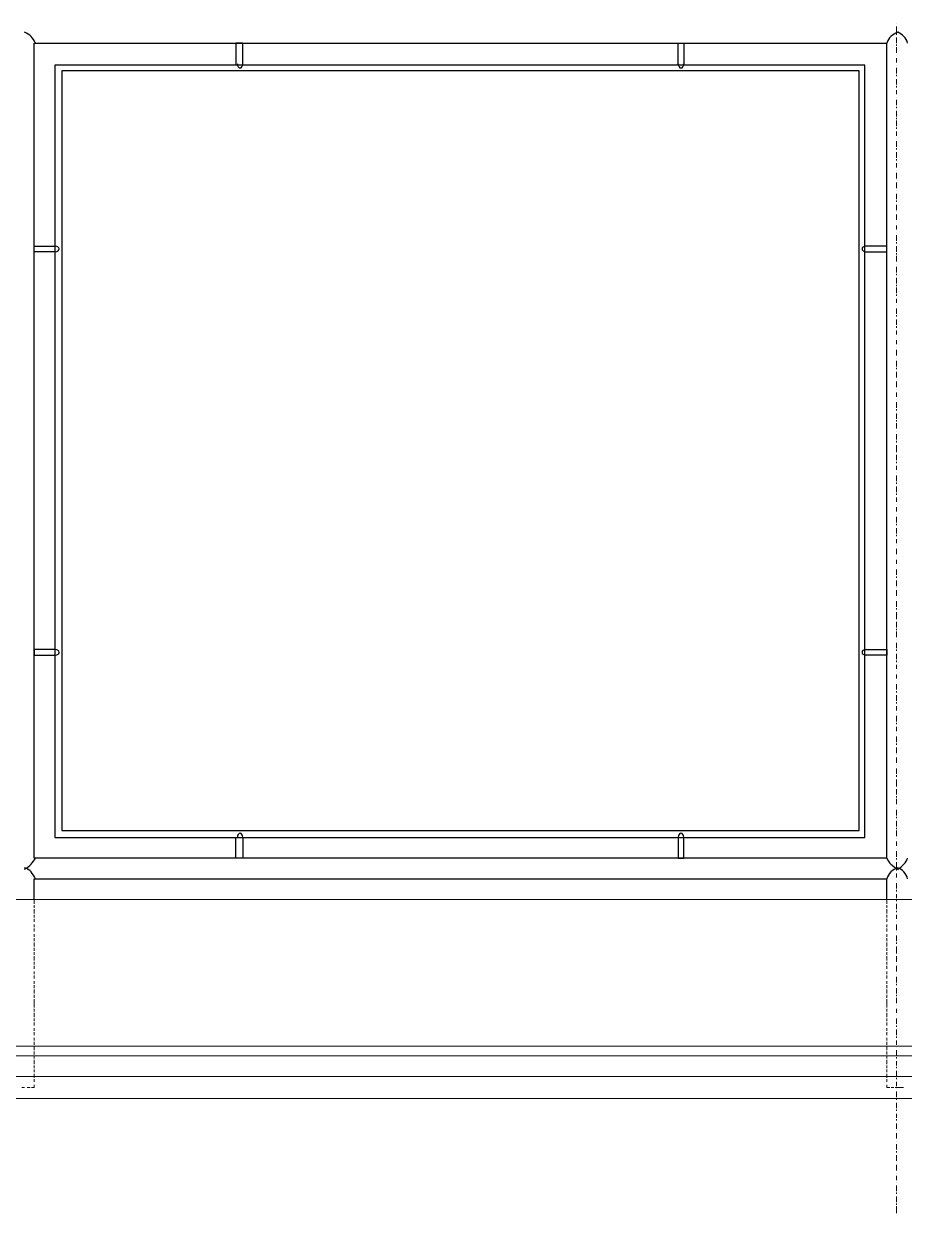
# Model space of a CAD drawing. Header units: millimetres. Extents: x 2928 to 3112, y 1220 to 1280.
# Drawn here: x 3087.26 to 3089.367, y 1234.054 to 1236.903 of the extents above; entities that cross this region are included whole.
import ezdxf

# ---------------------------------------------------------------- set-up
doc = ezdxf.new("R2010")
doc.units = ezdxf.units.MM

msp = doc.modelspace()

# ---------------------------------------------------------------- linework, layer by layer
at = {"color": 252, "linetype": 'Continuous', "lineweight": 5, "true_color": 0x989898}
for points in [[(3089.3491, 1236.90256), (3089.3491, 1236.90256)], [(3089.3491, 1236.82648), (3089.3491, 1236.82648)], [(3089.3491, 1236.80332), (3089.3491, 1236.80332)], [(3089.3491, 1236.72724), (3089.3491, 1236.72724)], [(3089.3491, 1236.628), (3089.3491, 1236.628)], [(3089.3491, 1236.55191), (3089.3491, 1236.55191)], [(3089.3491, 1236.52876), (3089.3491, 1236.52876)], [(3089.3491, 1236.50229), (3089.3491, 1236.50229)], [(3089.3491, 1236.45267), (3089.3491, 1236.45267)], [(3089.3491, 1236.42621), (3089.3491, 1236.42621)], [(3089.3491, 1236.40305), (3089.3491, 1236.40305)], [(3089.3491, 1236.32697), (3089.3491, 1236.32697)], [(3089.3491, 1236.22773), (3089.3491, 1236.22773)], [(3089.3491, 1236.15165), (3089.3491, 1236.15165)], [(3089.3491, 1236.12849), (3089.3491, 1236.12849)], [(3089.3491, 1236.10203), (3089.3491, 1236.10203)], [(3089.3491, 1236.05241), (3089.3491, 1236.05241)], [(3089.3491, 1236.02595), (3089.3491, 1236.02595)], [(3089.3491, 1236.00279), (3089.3491, 1236.00279)], [(3089.3491, 1235.92671), (3089.3491, 1235.92671)], [(3089.3491, 1235.82747), (3089.3491, 1235.82747)], [(3089.3491, 1235.75138), (3089.3491, 1235.75138)], [(3089.3491, 1235.72823), (3089.3491, 1235.72823)], [(3089.3491, 1235.65214), (3089.3491, 1235.65214)], [(3089.3491, 1235.62568), (3089.3491, 1235.62568)], [(3089.3491, 1235.60252), (3089.3491, 1235.60252)], [(3089.3491, 1235.5529), (3089.3491, 1235.5529)], [(3089.3491, 1235.52644), (3089.3491, 1235.52644)], [(3089.3491, 1235.4272), (3089.3491, 1235.4272)], [(3089.3491, 1235.35112), (3089.3491, 1235.35112)], [(3089.3491, 1235.32796), (3089.3491, 1235.32796)], [(3089.3491, 1235.25188), (3089.3491, 1235.25188)], [(3089.3491, 1235.20226), (3089.3491, 1235.20226)], [(3089.3491, 1235.15264), (3089.3491, 1235.15264)], [(3089.3491, 1235.12618), (3089.3491, 1235.12618)], [(3089.3491, 1235.02694), (3089.3491, 1235.02694)], [(3089.3491, 1234.95085), (3089.3491, 1234.95085)], [(3089.3491, 1234.9277), (3089.3491, 1234.9277)], [(3089.3491, 1234.85161), (3089.3491, 1234.85161)], [(3089.3491, 1234.75237), (3089.3491, 1234.75237)], [(3089.3491, 1234.72591), (3089.3491, 1234.72591)], [(3089.3491, 1234.65313), (3089.3491, 1234.65313)], [(3089.3491, 1234.62667), (3089.3491, 1234.62667)], [(3089.3491, 1234.55059), (3089.3491, 1234.55059)], [(3089.3491, 1234.52743), (3089.3491, 1234.52743)], [(3089.3491, 1234.45135), (3089.3491, 1234.45135)], [(3089.3491, 1234.35211), (3089.3491, 1234.35211)], [(3089.3491, 1234.25287), (3089.3491, 1234.25287)], [(3089.3491, 1234.22641), (3089.3491, 1234.22641)], [(3089.3491, 1234.17679), (3089.3491, 1234.17679)], [(3089.3491, 1234.15032), (3089.3491, 1234.15032)], [(3089.3491, 1234.12717), (3089.3491, 1234.12717)]]:
    msp.add_lwpolyline(points, close=True, dxfattribs=at)
for points in [[(3089.3491, 1236.88271), (3089.3491, 1236.89594), (3089.3491, 1236.89594)], [(3089.3491, 1236.8761), (3089.3491, 1236.8794), (3089.3491, 1236.8794)], [(3089.3491, 1236.85625), (3089.3491, 1236.86948), (3089.3491, 1236.86948)], [(3089.3491, 1236.84963), (3089.3491, 1236.85294), (3089.3491, 1236.85294)], [(3089.3491, 1236.83309), (3089.3491, 1236.84632), (3089.3491, 1236.84632)], [(3089.3491, 1236.80994), (3089.3491, 1236.81986), (3089.3491, 1236.81986)], [(3089.3491, 1236.78347), (3089.3491, 1236.7967), (3089.3491, 1236.7967)], [(3089.3491, 1236.77686), (3089.3491, 1236.78016), (3089.3491, 1236.78016)], [(3089.3491, 1236.75701), (3089.3491, 1236.77024), (3089.3491, 1236.77024)], [(3089.3491, 1236.75039), (3089.3491, 1236.7537), (3089.3491, 1236.7537)], [(3089.3491, 1236.73385), (3089.3491, 1236.74378), (3089.3491, 1236.74378)], [(3089.3491, 1236.70739), (3089.3491, 1236.72062), (3089.3491, 1236.72062)], [(3089.3491, 1236.70077), (3089.3491, 1236.70408), (3089.3491, 1236.70408)], [(3089.3491, 1236.68092), (3089.3491, 1236.69416), (3089.3491, 1236.69416)], [(3089.3491, 1236.67431), (3089.3491, 1236.67762), (3089.3491, 1236.67762)], [(3089.3491, 1236.65777), (3089.3491, 1236.671), (3089.3491, 1236.671)], [(3089.3491, 1236.65115), (3089.3491, 1236.65446), (3089.3491, 1236.65446)], [(3089.3491, 1236.63461), (3089.3491, 1236.64454), (3089.3491, 1236.64454)], [(3089.3491, 1236.60815), (3089.3491, 1236.62138), (3089.3491, 1236.62138)], [(3089.3491, 1236.60153), (3089.3491, 1236.60484), (3089.3491, 1236.60484)], [(3089.3491, 1236.58169), (3089.3491, 1236.59492), (3089.3491, 1236.59492)], [(3089.3491, 1236.57507), (3089.3491, 1236.57838), (3089.3491, 1236.57838)], [(3089.3491, 1236.55853), (3089.3491, 1236.56845), (3089.3491, 1236.56845)], [(3089.3491, 1236.53207), (3089.3491, 1236.5453), (3089.3491, 1236.5453)], [(3089.3491, 1236.50891), (3089.3491, 1236.52214), (3089.3491, 1236.52214)], [(3089.3491, 1236.48245), (3089.3491, 1236.49568), (3089.3491, 1236.49568)], [(3089.3491, 1236.47583), (3089.3491, 1236.47914), (3089.3491, 1236.47914)], [(3089.3491, 1236.45598), (3089.3491, 1236.46921), (3089.3491, 1236.46921)], [(3089.3491, 1236.43283), (3089.3491, 1236.44606), (3089.3491, 1236.44606)], [(3089.3491, 1236.40967), (3089.3491, 1236.41959), (3089.3491, 1236.41959)], [(3089.3491, 1236.38321), (3089.3491, 1236.39644), (3089.3491, 1236.39644)], [(3089.3491, 1236.37659), (3089.3491, 1236.3799), (3089.3491, 1236.3799)], [(3089.3491, 1236.35674), (3089.3491, 1236.36997), (3089.3491, 1236.36997)], [(3089.3491, 1236.35013), (3089.3491, 1236.35343), (3089.3491, 1236.35343)], [(3089.3491, 1236.33359), (3089.3491, 1236.34682), (3089.3491, 1236.34682)], [(3089.3491, 1236.30712), (3089.3491, 1236.32036), (3089.3491, 1236.32036)], [(3089.3491, 1236.30051), (3089.3491, 1236.30382), (3089.3491, 1236.30382)], [(3089.3491, 1236.28066), (3089.3491, 1236.29389), (3089.3491, 1236.29389)], [(3089.3491, 1236.27404), (3089.3491, 1236.27735), (3089.3491, 1236.27735)], [(3089.3491, 1236.2575), (3089.3491, 1236.27074), (3089.3491, 1236.27074)], [(3089.3491, 1236.25089), (3089.3491, 1236.2542), (3089.3491, 1236.2542)], [(3089.3491, 1236.23435), (3089.3491, 1236.24427), (3089.3491, 1236.24427)], [(3089.3491, 1236.20788), (3089.3491, 1236.22112), (3089.3491, 1236.22112)], [(3089.3491, 1236.20127), (3089.3491, 1236.20458), (3089.3491, 1236.20458)], [(3089.3491, 1236.18142), (3089.3491, 1236.19465), (3089.3491, 1236.19465)], [(3089.3491, 1236.1748), (3089.3491, 1236.17811), (3089.3491, 1236.17811)], [(3089.3491, 1236.15826), (3089.3491, 1236.16819), (3089.3491, 1236.16819)], [(3089.3491, 1236.13511), (3089.3491, 1236.14503), (3089.3491, 1236.14503)], [(3089.3491, 1236.10864), (3089.3491, 1236.12188), (3089.3491, 1236.12188)], [(3089.3491, 1236.08218), (3089.3491, 1236.09541), (3089.3491, 1236.09541)], [(3089.3491, 1236.07556), (3089.3491, 1236.07887), (3089.3491, 1236.07887)], [(3089.3491, 1236.05572), (3089.3491, 1236.06895), (3089.3491, 1236.06895)], [(3089.3491, 1236.03256), (3089.3491, 1236.04579), (3089.3491, 1236.04579)], [(3089.3491, 1236.00941), (3089.3491, 1236.01933), (3089.3491, 1236.01933)], [(3089.3491, 1235.98294), (3089.3491, 1235.99617), (3089.3491, 1235.99617)], [(3089.3491, 1235.97633), (3089.3491, 1235.97963), (3089.3491, 1235.97963)], [(3089.3491, 1235.95648), (3089.3491, 1235.96971), (3089.3491, 1235.96971)], [(3089.3491, 1235.94986), (3089.3491, 1235.95317), (3089.3491, 1235.95317)], [(3089.3491, 1235.93332), (3089.3491, 1235.94655), (3089.3491, 1235.94655)], [(3089.3491, 1235.90686), (3089.3491, 1235.92009), (3089.3491, 1235.92009)], [(3089.3491, 1235.90024), (3089.3491, 1235.90355), (3089.3491, 1235.90355)], [(3089.3491, 1235.88039), (3089.3491, 1235.89363), (3089.3491, 1235.89363)], [(3089.3491, 1235.87709), (3089.3491, 1235.88039), (3089.3491, 1235.88039)], [(3089.3491, 1235.85724), (3089.3491, 1235.87047), (3089.3491, 1235.87047)], [(3089.3491, 1235.85062), (3089.3491, 1235.85393), (3089.3491, 1235.85393)], [(3089.3491, 1235.83408), (3089.3491, 1235.84401), (3089.3491, 1235.84401)], [(3089.3491, 1235.80762), (3089.3491, 1235.82085), (3089.3491, 1235.82085)], [(3089.3491, 1235.801), (3089.3491, 1235.80431), (3089.3491, 1235.80431)], [(3089.3491, 1235.78116), (3089.3491, 1235.79439), (3089.3491, 1235.79439)], [(3089.3491, 1235.77454), (3089.3491, 1235.77785), (3089.3491, 1235.77785)], [(3089.3491, 1235.758), (3089.3491, 1235.76792), (3089.3491, 1235.76792)], [(3089.3491, 1235.73484), (3089.3491, 1235.74477), (3089.3491, 1235.74477)], [(3089.3491, 1235.70838), (3089.3491, 1235.72161), (3089.3491, 1235.72161)], [(3089.3491, 1235.70176), (3089.3491, 1235.70507), (3089.3491, 1235.70507)], [(3089.3491, 1235.68192), (3089.3491, 1235.69515), (3089.3491, 1235.69515)], [(3089.3491, 1235.6753), (3089.3491, 1235.67861), (3089.3491, 1235.67861)], [(3089.3491, 1235.65876), (3089.3491, 1235.66868), (3089.3491, 1235.66868)], [(3089.3491, 1235.6323), (3089.3491, 1235.64553), (3089.3491, 1235.64553)], [(3089.3491, 1235.60914), (3089.3491, 1235.61906), (3089.3491, 1235.61906)], [(3089.3491, 1235.58268), (3089.3491, 1235.59591), (3089.3491, 1235.59591)], [(3089.3491, 1235.57606), (3089.3491, 1235.57937), (3089.3491, 1235.57937)], [(3089.3491, 1235.55621), (3089.3491, 1235.56944), (3089.3491, 1235.56944)], [(3089.3491, 1235.53306), (3089.3491, 1235.54629), (3089.3491, 1235.54629)], [(3089.3491, 1235.50659), (3089.3491, 1235.51982), (3089.3491, 1235.51982)], [(3089.3491, 1235.49998), (3089.3491, 1235.50328), (3089.3491, 1235.50328)], [(3089.3491, 1235.48013), (3089.3491, 1235.49336), (3089.3491, 1235.49336)], [(3089.3491, 1235.47682), (3089.3491, 1235.48013), (3089.3491, 1235.48013)], [(3089.3491, 1235.45697), (3089.3491, 1235.47021), (3089.3491, 1235.47021)], [(3089.3491, 1235.45036), (3089.3491, 1235.45367), (3089.3491, 1235.45367)], [(3089.3491, 1235.43382), (3089.3491, 1235.44705), (3089.3491, 1235.44705)], [(3089.3491, 1235.40735), (3089.3491, 1235.42059), (3089.3491, 1235.42059)], [(3089.3491, 1235.40074), (3089.3491, 1235.40405), (3089.3491, 1235.40405)], [(3089.3491, 1235.38089), (3089.3491, 1235.39412), (3089.3491, 1235.39412)], [(3089.3491, 1235.37427), (3089.3491, 1235.37758), (3089.3491, 1235.37758)], [(3089.3491, 1235.35773), (3089.3491, 1235.36766), (3089.3491, 1235.36766)], [(3089.3491, 1235.33458), (3089.3491, 1235.3445), (3089.3491, 1235.3445)], [(3089.3491, 1235.30811), (3089.3491, 1235.32135), (3089.3491, 1235.32135)], [(3089.3491, 1235.3015), (3089.3491, 1235.30481), (3089.3491, 1235.30481)], [(3089.3491, 1235.28165), (3089.3491, 1235.29488), (3089.3491, 1235.29488)], [(3089.3491, 1235.27503), (3089.3491, 1235.27834), (3089.3491, 1235.27834)], [(3089.3491, 1235.25849), (3089.3491, 1235.26842), (3089.3491, 1235.26842)], [(3089.3491, 1235.23203), (3089.3491, 1235.24526), (3089.3491, 1235.24526)], [(3089.3491, 1235.22541), (3089.3491, 1235.22872), (3089.3491, 1235.22872)], [(3089.3491, 1235.20888), (3089.3491, 1235.2188), (3089.3491, 1235.2188)], [(3089.3491, 1235.18241), (3089.3491, 1235.19564), (3089.3491, 1235.19564)], [(3089.3491, 1235.1758), (3089.3491, 1235.1791), (3089.3491, 1235.1791)], [(3089.3491, 1235.15595), (3089.3491, 1235.16918), (3089.3491, 1235.16918)], [(3089.3491, 1235.13279), (3089.3491, 1235.14602), (3089.3491, 1235.14602)], [(3089.3491, 1235.10633), (3089.3491, 1235.11956), (3089.3491, 1235.11956)], [(3089.3491, 1235.09971), (3089.3491, 1235.10302), (3089.3491, 1235.10302)], [(3089.3491, 1235.07986), (3089.3491, 1235.0931), (3089.3491, 1235.0931)], [(3089.3491, 1235.07656), (3089.3491, 1235.07986), (3089.3491, 1235.07986)], [(3089.3491, 1235.05671), (3089.3491, 1235.06994), (3089.3491, 1235.06994)], [(3089.3491, 1235.05009), (3089.3491, 1235.0534), (3089.3491, 1235.0534)], [(3089.3491, 1235.03355), (3089.3491, 1235.04678), (3089.3491, 1235.04678)], [(3089.3491, 1235.00709), (3089.3491, 1235.02032), (3089.3491, 1235.02032)], [(3089.3491, 1235.00047), (3089.3491, 1235.00378), (3089.3491, 1235.00378)], [(3089.3491, 1234.98062), (3089.3491, 1234.99386), (3089.3491, 1234.99386)], [(3089.3491, 1234.97401), (3089.3491, 1234.97732), (3089.3491, 1234.97732)], [(3089.3491, 1234.95747), (3089.3491, 1234.9707), (3089.3491, 1234.9707)], [(3089.3491, 1234.93431), (3089.3491, 1234.94424), (3089.3491, 1234.94424)], [(3089.3491, 1234.90785), (3089.3491, 1234.92108), (3089.3491, 1234.92108)], [(3089.3491, 1234.90123), (3089.3491, 1234.90454), (3089.3491, 1234.90454)], [(3089.3491, 1234.88139), (3089.3491, 1234.89462), (3089.3491, 1234.89462)], [(3089.3491, 1234.87477), (3089.3491, 1234.87808), (3089.3491, 1234.87808)], [(3089.3491, 1234.85823), (3089.3491, 1234.86815), (3089.3491, 1234.86815)], [(3089.3491, 1234.83177), (3089.3491, 1234.845), (3089.3491, 1234.845)], [(3089.3491, 1234.82515), (3089.3491, 1234.82846), (3089.3491, 1234.82846)], [(3087.28492, 1234.8053), (3087.28492, 1234.79538), (3087.28492, 1234.79538)], [(3089.32594, 1234.8053), (3089.32594, 1234.79538), (3089.32594, 1234.79538)], [(3089.3491, 1234.80861), (3089.3491, 1234.81853), (3089.3491, 1234.81853)], [(3089.3491, 1234.80199), (3089.3491, 1234.8053), (3089.3491, 1234.8053)], [(3089.3491, 1234.78215), (3089.3491, 1234.79538), (3089.3491, 1234.79538)], [(3087.28492, 1234.79207), (3087.28492, 1234.78545), (3087.28492, 1234.78545)], [(3087.28492, 1234.78215), (3087.28492, 1234.77222), (3087.28492, 1234.77222)], [(3087.28492, 1234.76891), (3087.28492, 1234.7623), (3087.28492, 1234.7623)], [(3089.32594, 1234.79207), (3089.32594, 1234.78545), (3089.32594, 1234.78545)], [(3089.32594, 1234.78215), (3089.32594, 1234.77222), (3089.32594, 1234.77222)], [(3089.32594, 1234.76891), (3089.32594, 1234.7623), (3089.32594, 1234.7623)], [(3089.3491, 1234.77553), (3089.3491, 1234.77884), (3089.3491, 1234.77884)], [(3089.3491, 1234.75899), (3089.3491, 1234.76891), (3089.3491, 1234.76891)], [(3087.28492, 1234.75899), (3087.28492, 1234.75237), (3087.28492, 1234.75237)], [(3087.28492, 1234.74576), (3087.28492, 1234.73914), (3087.28492, 1234.73914)], [(3089.32594, 1234.75899), (3089.32594, 1234.75237), (3089.32594, 1234.75237)], [(3089.32594, 1234.74576), (3089.32594, 1234.73914), (3089.32594, 1234.73914)], [(3089.3491, 1234.73253), (3089.3491, 1234.74576), (3089.3491, 1234.74576)], [(3087.28492, 1234.73583), (3087.28492, 1234.72922), (3087.28492, 1234.72922)], [(3087.28492, 1234.7226), (3087.28492, 1234.71599), (3087.28492, 1234.71599)], [(3087.28492, 1234.71268), (3087.28492, 1234.70606), (3087.28492, 1234.70606)], [(3089.32594, 1234.73583), (3089.32594, 1234.72922), (3089.32594, 1234.72922)], [(3089.32594, 1234.7226), (3089.32594, 1234.71599), (3089.32594, 1234.71599)], [(3089.32594, 1234.71268), (3089.32594, 1234.70606), (3089.32594, 1234.70606)], [(3089.3491, 1234.70606), (3089.3491, 1234.71929), (3089.3491, 1234.71929)], [(3087.28492, 1234.70275), (3087.28492, 1234.69283), (3087.28492, 1234.69283)], [(3087.28492, 1234.68952), (3087.28492, 1234.68291), (3087.28492, 1234.68291)], [(3089.32594, 1234.70275), (3089.32594, 1234.69283), (3089.32594, 1234.69283)], [(3089.32594, 1234.68952), (3089.32594, 1234.68291), (3089.32594, 1234.68291)], [(3089.3491, 1234.69945), (3089.3491, 1234.70275), (3089.3491, 1234.70275)], [(3089.3491, 1234.6796), (3089.3491, 1234.69283), (3089.3491, 1234.69283)], [(3087.28492, 1234.6796), (3087.28492, 1234.67298), (3087.28492, 1234.67298)], [(3087.28492, 1234.66967), (3087.28492, 1234.65975), (3087.28492, 1234.65975)], [(3087.28492, 1234.65644), (3087.28492, 1234.64983), (3087.28492, 1234.64983)], [(3089.32594, 1234.6796), (3089.32594, 1234.67298), (3089.32594, 1234.67298)], [(3089.32594, 1234.66967), (3089.32594, 1234.65975), (3089.32594, 1234.65975)], [(3089.32594, 1234.65644), (3089.32594, 1234.64983), (3089.32594, 1234.64983)], [(3089.3491, 1234.67629), (3089.3491, 1234.6796), (3089.3491, 1234.6796)], [(3089.3491, 1234.65644), (3089.3491, 1234.66967), (3089.3491, 1234.66967)], [(3087.28492, 1234.64652), (3087.28492, 1234.6399), (3087.28492, 1234.6399)], [(3087.28492, 1234.63329), (3087.28492, 1234.62667), (3087.28492, 1234.62667)], [(3089.32594, 1234.64652), (3089.32594, 1234.6399), (3089.32594, 1234.6399)], [(3089.32594, 1234.63329), (3089.32594, 1234.62667), (3089.32594, 1234.62667)], [(3089.3491, 1234.63329), (3089.3491, 1234.64652), (3089.3491, 1234.64652)], [(3087.28492, 1234.62336), (3087.28492, 1234.61675), (3087.28492, 1234.61675)], [(3087.28492, 1234.61013), (3087.28492, 1234.60352), (3087.28492, 1234.60352)], [(3087.28492, 1234.60021), (3087.28492, 1234.59359), (3087.28492, 1234.59359)], [(3089.32594, 1234.62336), (3089.32594, 1234.61675), (3089.32594, 1234.61675)], [(3089.32594, 1234.61013), (3089.32594, 1234.60352), (3089.32594, 1234.60352)], [(3089.32594, 1234.60021), (3089.32594, 1234.59359), (3089.32594, 1234.59359)], [(3089.3491, 1234.60682), (3089.3491, 1234.62006), (3089.3491, 1234.62006)], [(3089.3491, 1234.60021), (3089.3491, 1234.60352), (3089.3491, 1234.60352)], [(3087.28492, 1234.59028), (3087.28492, 1234.58036), (3087.28492, 1234.58036)], [(3087.28492, 1234.57705), (3087.28492, 1234.57044), (3087.28492, 1234.57044)], [(3087.28492, 1234.56713), (3087.28492, 1234.5572), (3087.28492, 1234.5572)], [(3089.32594, 1234.59028), (3089.32594, 1234.58036), (3089.32594, 1234.58036)], [(3089.32594, 1234.57705), (3089.32594, 1234.57044), (3089.32594, 1234.57044)], [(3089.32594, 1234.56713), (3089.32594, 1234.5572), (3089.32594, 1234.5572)], [(3089.3491, 1234.58036), (3089.3491, 1234.59359), (3089.3491, 1234.59359)], [(3089.3491, 1234.57374), (3089.3491, 1234.57705), (3089.3491, 1234.57705)], [(3089.3491, 1234.5572), (3089.3491, 1234.57044), (3089.3491, 1234.57044)], [(3087.28492, 1234.5572), (3087.28492, 1234.54728), (3087.28492, 1234.54728)], [(3087.28492, 1234.54397), (3087.28492, 1234.53736), (3087.28492, 1234.53736)], [(3089.32594, 1234.5572), (3089.32594, 1234.54728), (3089.32594, 1234.54728)], [(3089.32594, 1234.54397), (3089.32594, 1234.53736), (3089.32594, 1234.53736)], [(3089.3491, 1234.53405), (3089.3491, 1234.54397), (3089.3491, 1234.54397)], [(3087.28492, 1234.53405), (3087.28492, 1234.52412), (3087.28492, 1234.52412)], [(3087.28492, 1234.52082), (3087.28492, 1234.5142), (3087.28492, 1234.5142)], [(3087.28492, 1234.51089), (3087.28492, 1234.50428), (3087.28492, 1234.50428)], [(3089.32594, 1234.53405), (3089.32594, 1234.52412), (3089.32594, 1234.52412)], [(3089.32594, 1234.52082), (3089.32594, 1234.5142), (3089.32594, 1234.5142)], [(3089.32594, 1234.51089), (3089.32594, 1234.50428), (3089.32594, 1234.50428)], [(3089.3491, 1234.50758), (3089.3491, 1234.52082), (3089.3491, 1234.52082)], [(3087.28492, 1234.49766), (3087.28492, 1234.49104), (3087.28492, 1234.49104)], [(3087.28492, 1234.48774), (3087.28492, 1234.48112), (3087.28492, 1234.48112)], [(3089.32594, 1234.49766), (3089.32594, 1234.49104), (3089.32594, 1234.49104)], [(3089.32594, 1234.48774), (3089.32594, 1234.48112), (3089.32594, 1234.48112)], [(3089.3491, 1234.50097), (3089.3491, 1234.50428), (3089.3491, 1234.50428)], [(3089.3491, 1234.48112), (3089.3491, 1234.49435), (3089.3491, 1234.49435)], [(3057.2948, 1234.45466), (3097.80098, 1234.45466), (3097.80098, 1234.45466)], [(3087.28492, 1234.4745), (3087.28492, 1234.46789), (3087.28492, 1234.46789)], [(3087.28492, 1234.46458), (3087.28492, 1234.45796), (3087.28492, 1234.45796)], [(3087.28492, 1234.45466), (3087.28492, 1234.44473), (3087.28492, 1234.44473)], [(3089.32594, 1234.4745), (3089.32594, 1234.46789), (3089.32594, 1234.46789)], [(3089.32594, 1234.46458), (3089.32594, 1234.45796), (3089.32594, 1234.45796)], [(3089.32594, 1234.45466), (3089.32594, 1234.44473), (3089.32594, 1234.44473)], [(3089.3491, 1234.4745), (3089.3491, 1234.47781), (3089.3491, 1234.47781)], [(3089.3491, 1234.45796), (3089.3491, 1234.46789), (3089.3491, 1234.46789)], [(3087.28492, 1234.44142), (3087.28492, 1234.43481), (3087.28492, 1234.43481)], [(3087.28492, 1234.4315), (3087.28492, 1234.42488), (3087.28492, 1234.42488)], [(3089.32594, 1234.44142), (3089.32594, 1234.43481), (3089.32594, 1234.43481)], [(3089.32594, 1234.4315), (3089.32594, 1234.42488), (3089.32594, 1234.42488)], [(3089.3491, 1234.4315), (3089.3491, 1234.44473), (3089.3491, 1234.44473)], [(3089.3491, 1234.42488), (3089.3491, 1234.42819), (3089.3491, 1234.42819)], [(3087.28492, 1234.42158), (3087.28492, 1234.41165), (3087.28492, 1234.41165)], [(3087.28492, 1234.40834), (3087.28492, 1234.40173), (3087.28492, 1234.40173)], [(3087.28492, 1234.39842), (3087.28492, 1234.3918), (3087.28492, 1234.3918)], [(3089.32594, 1234.42158), (3089.32594, 1234.41165), (3089.32594, 1234.41165)], [(3089.32594, 1234.40834), (3089.32594, 1234.40173), (3089.32594, 1234.40173)], [(3089.32594, 1234.39842), (3089.32594, 1234.3918), (3089.32594, 1234.3918)], [(3089.3491, 1234.40834), (3089.3491, 1234.41827), (3089.3491, 1234.41827)], [(3089.3491, 1234.40173), (3089.3491, 1234.40504), (3089.3491, 1234.40504)], [(3057.2948, 1234.38188), (3097.80098, 1234.38188), (3097.80098, 1234.38188)], [(3087.28492, 1234.3885), (3087.28492, 1234.37857), (3087.28492, 1234.37857)], [(3087.28492, 1234.37526), (3087.28492, 1234.36865), (3087.28492, 1234.36865)], [(3089.32594, 1234.3885), (3089.32594, 1234.37857), (3089.32594, 1234.37857)], [(3089.32594, 1234.37526), (3089.32594, 1234.36865), (3089.32594, 1234.36865)], [(3089.3491, 1234.38188), (3089.3491, 1234.39511), (3089.3491, 1234.39511)], [(3089.3491, 1234.37526), (3089.3491, 1234.37857), (3089.3491, 1234.37857)], [(3089.3491, 1234.35873), (3089.3491, 1234.36865), (3089.3491, 1234.36865)], [(3087.26176, 1234.35542), (3087.25515, 1234.35542), (3087.25515, 1234.35542)], [(3087.27499, 1234.35542), (3087.26838, 1234.35542), (3087.26838, 1234.35542)], [(3087.28492, 1234.36203), (3087.28492, 1234.35542), (3087.2783, 1234.35542)], [(3089.32594, 1234.36203), (3089.32594, 1234.35542), (3089.33256, 1234.35542)], [(3089.33586, 1234.35542), (3089.34248, 1234.35542), (3089.34248, 1234.35542)], [(3089.34579, 1234.35542), (3089.35571, 1234.35542), (3089.35571, 1234.35542)], [(3089.3491, 1234.33226), (3089.3491, 1234.34549), (3089.3491, 1234.34549)], [(3089.35571, 1234.35542), (3089.36564, 1234.35542), (3089.36564, 1234.35542)], [(3056.81845, 1234.32895), (3098.20124, 1234.32895), (3098.20124, 1234.32895)], [(3089.3491, 1234.32565), (3089.3491, 1234.32895), (3089.3491, 1234.32895)], [(3089.3491, 1234.3058), (3089.3491, 1234.31903), (3089.3491, 1234.31903)], [(3089.3491, 1234.29918), (3089.3491, 1234.30249), (3089.3491, 1234.30249)], [(3089.3491, 1234.28264), (3089.3491, 1234.29257), (3089.3491, 1234.29257)], [(3089.3491, 1234.27603), (3089.3491, 1234.27933), (3089.3491, 1234.27933)], [(3089.3491, 1234.25618), (3089.3491, 1234.26941), (3089.3491, 1234.26941)], [(3089.3491, 1234.23302), (3089.3491, 1234.24625), (3089.3491, 1234.24625)], [(3089.3491, 1234.20656), (3089.3491, 1234.21979), (3089.3491, 1234.21979)], [(3089.3491, 1234.19994), (3089.3491, 1234.20325), (3089.3491, 1234.20325)], [(3089.3491, 1234.18009), (3089.3491, 1234.19333), (3089.3491, 1234.19333)], [(3089.3491, 1234.15694), (3089.3491, 1234.17017), (3089.3491, 1234.17017)], [(3089.3491, 1234.13378), (3089.3491, 1234.14371), (3089.3491, 1234.14371)], [(3089.3491, 1234.10732), (3089.3491, 1234.12055), (3089.3491, 1234.12055)], [(3089.3491, 1234.1007), (3089.3491, 1234.10401), (3089.3491, 1234.10401)], [(3089.3491, 1234.08085), (3089.3491, 1234.09409), (3089.3491, 1234.09409)], [(3089.3491, 1234.07424), (3089.3491, 1234.07755), (3089.3491, 1234.07755)], [(3089.3491, 1234.05439), (3089.3491, 1234.07093), (3089.3491, 1234.07093)]]:
    msp.add_lwpolyline(points, dxfattribs=at)
at = {"color": 7, "linetype": 'Continuous', "lineweight": -2, "true_color": 0x000007}
for points in [[(3089.32594, 1234.90454), (3087.28492, 1234.90454), (3087.28492, 1236.85625), (3089.32594, 1236.85625)], [(3087.76788, 1236.85625), (3087.76788, 1236.80332), (3087.76788, 1236.80332)], [(3087.78442, 1236.80332), (3087.78442, 1236.85625), (3087.76788, 1236.85625)], [(3088.82644, 1236.80332), (3088.82644, 1236.85625), (3088.83967, 1236.85625)], [(3088.83967, 1236.85625), (3088.83967, 1236.80332), (3088.83967, 1236.80332)], [(3089.32594, 1234.90454), (3089.32594, 1236.85625), (3089.32594, 1236.85625)], [(3087.28492, 1236.36997), (3087.33454, 1236.36997), (3087.33454, 1236.36997)], [(3087.33454, 1236.35674), (3087.28492, 1236.35674), (3087.28492, 1236.36997)], [(3089.32594, 1236.36997), (3089.27301, 1236.36997), (3089.27301, 1236.36997)], [(3089.27301, 1236.35674), (3089.32594, 1236.35674), (3089.32594, 1236.36997)], [(3087.33454, 1235.40405), (3087.28492, 1235.40405), (3087.28492, 1235.39081)], [(3089.27301, 1235.40405), (3089.32594, 1235.40405), (3089.32594, 1235.39081)], [(3087.28492, 1235.39081), (3087.33454, 1235.39081), (3087.33454, 1235.39081)], [(3089.32594, 1235.39081), (3089.27301, 1235.39081), (3089.27301, 1235.39081)], [(3087.76788, 1234.90454), (3087.76788, 1234.95416), (3087.76788, 1234.95416)], [(3087.78442, 1234.95416), (3087.78442, 1234.90454), (3087.76788, 1234.90454)], [(3088.82644, 1234.95416), (3088.82644, 1234.90454), (3088.83967, 1234.90454)], [(3088.83967, 1234.90454), (3088.83967, 1234.95416), (3088.83967, 1234.95416)], [(3087.28492, 1234.8053), (3087.28492, 1234.85492), (3087.28492, 1234.85492)], [(3087.28492, 1234.85492), (3089.32594, 1234.85492), (3089.32594, 1234.85492)], [(3089.32594, 1234.8053), (3089.32594, 1234.85492), (3089.32594, 1234.85492)]]:
    msp.add_lwpolyline(points, dxfattribs=at)
for points in [[(3089.27301, 1236.80332), (3087.33454, 1236.80332), (3087.33454, 1234.95416), (3089.27301, 1234.95416)], [(3087.35108, 1234.9707), (3089.25978, 1234.9707), (3089.25978, 1236.79009), (3087.35108, 1236.79009)]]:
    msp.add_lwpolyline(points, close=True, dxfattribs=at)
at = {"color": 7, "linetype": 'Continuous', "lineweight": 9, "true_color": 0x000007}
for points in [[(3076.77548, 1234.44804), (3076.77548, 1234.8053), (3098.27732, 1234.8053)], [(3097.80098, 1234.4315), (3057.2948, 1234.4315), (3057.2948, 1234.4315)]]:
    msp.add_lwpolyline(points, dxfattribs=at)
at = {"color": 7, "linetype": 'Continuous', "lineweight": -2, "true_color": 0x000007}
for points in [[(3087.28823, 1236.85625), (3087.28161, 1236.86948), (3087.27499, 1236.8761), (3087.26176, 1236.88271)], [(3089.3524, 1236.88271), (3089.33917, 1236.8761), (3089.32925, 1236.86948), (3089.32594, 1236.85625)], [(3089.37556, 1236.85625), (3089.37225, 1236.86948), (3089.36233, 1236.8761), (3089.3524, 1236.88271)], [(3087.26176, 1234.87808), (3087.27499, 1234.88469), (3087.28161, 1234.89462), (3087.28823, 1234.90454)], [(3087.28823, 1234.85492), (3087.28161, 1234.86815), (3087.27499, 1234.87808), (3087.26176, 1234.88139)], [(3089.32594, 1234.90454), (3089.32925, 1234.89462), (3089.33917, 1234.88469), (3089.3524, 1234.87808)], [(3089.3524, 1234.88139), (3089.33917, 1234.87808), (3089.32925, 1234.86815), (3089.32594, 1234.85492)], [(3089.3524, 1234.87808), (3089.36233, 1234.88469), (3089.37225, 1234.89462), (3089.37556, 1234.90454)], [(3089.37556, 1234.85492), (3089.37225, 1234.86815), (3089.36233, 1234.87808), (3089.3524, 1234.88139)]]:
    msp.add_open_spline(points, degree=3, dxfattribs=at)
for points in [[(3087.77119, 1236.80663), (3087.77119, 1236.80001), (3087.7745, 1236.7967), (3087.77781, 1236.7967), (3087.77781, 1236.7967), (3087.78111, 1236.7967), (3087.78442, 1236.80001), (3087.78442, 1236.80663)], [(3088.82644, 1236.80663), (3088.82644, 1236.80001), (3088.82974, 1236.7967), (3088.83305, 1236.7967), (3088.83305, 1236.7967), (3088.83636, 1236.7967), (3088.83967, 1236.80001), (3088.83967, 1236.80663)], [(3087.33454, 1236.35674), (3087.34115, 1236.35674), (3087.34446, 1236.36005), (3087.34446, 1236.36336), (3087.34446, 1236.36336), (3087.34446, 1236.36667), (3087.34115, 1236.36997), (3087.33454, 1236.36997)], [(3089.27632, 1236.36997), (3089.2697, 1236.36997), (3089.2664, 1236.36667), (3089.2664, 1236.36336), (3089.2664, 1236.36336), (3089.2664, 1236.36005), (3089.2697, 1236.35674), (3089.27632, 1236.35674)], [(3087.33454, 1235.39081), (3087.34115, 1235.39081), (3087.34446, 1235.39412), (3087.34446, 1235.39743), (3087.34446, 1235.39743), (3087.34446, 1235.40074), (3087.34115, 1235.40405), (3087.33454, 1235.40405)], [(3089.27632, 1235.40405), (3089.2697, 1235.40405), (3089.2664, 1235.40074), (3089.2664, 1235.39743), (3089.2664, 1235.39743), (3089.2664, 1235.39412), (3089.2697, 1235.39081), (3089.27632, 1235.39081)], [(3087.78442, 1234.95416), (3087.78442, 1234.96078), (3087.78111, 1234.96408), (3087.77781, 1234.96408), (3087.77781, 1234.96408), (3087.7745, 1234.96408), (3087.77119, 1234.96078), (3087.77119, 1234.95416)], [(3088.83967, 1234.95416), (3088.83967, 1234.96078), (3088.83636, 1234.96408), (3088.83305, 1234.96408), (3088.83305, 1234.96408), (3088.82974, 1234.96408), (3088.82644, 1234.96078), (3088.82644, 1234.95416)]]:
    msp.add_open_spline(points, degree=3, knots=[0, 0, 0, 0, 0.125, 0.125, 0.125, 0.125001, 1, 1, 1, 1], dxfattribs=at)

doc.saveas('drawing.dxf')
